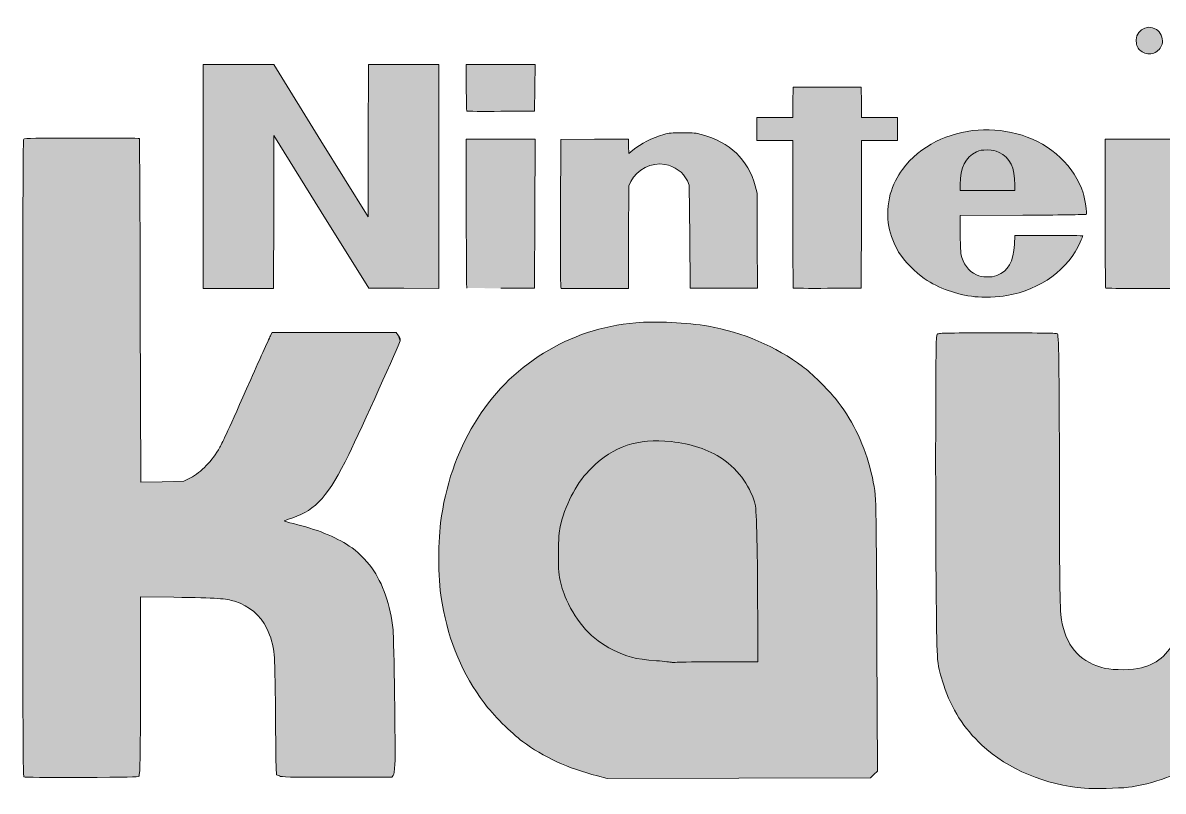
# Model space of a CAD drawing. Extents: x 0 to 500, y 2 to 498.
# Drawn here: x 95.9 to 238.8, y 228.5 to 324.7 of the extents above; entities that cross this region are included whole.
import ezdxf

# ---------------------------------------------------------------- set-up
doc = ezdxf.new("R2010")
doc.units = 0
doc.header["$MEASUREMENT"] = 0
doc.layers.add('LAYER_1', color=7, linetype='Continuous', lineweight=0)

# ---------------------------------------------------------------- blocks, each defined once
blk = doc.blocks.new('Block_0')
at = {"layer": 'LAYER_1', "true_color": 0x000000, "transparency": 33554687}
h = blk.add_hatch(color=18, dxfattribs=at)
h.dxf.hatch_style = 2
edge = h.paths.add_edge_path()
edge.add_spline(control_points=[(238.65, 322.29), (238.73, 322.83), (238.38, 323.58), (237.9, 323.91), (236.66, 324.74), (235.02, 323.53), (235.41, 322.07), (235.54, 321.57), (235.8, 321.27), (236.28, 321.03), (236.79, 320.77), (237.24, 320.78), (237.76, 321.04), (238.26, 321.29), (238.57, 321.72), (238.65, 322.29)], knot_values=[0, 0, 0, 0, 1, 1, 1, 2, 2, 2, 3, 3, 3, 4, 4, 4, 5, 5, 5, 5], degree=3, periodic=0)
at = {"layer": 'LAYER_1'}
blk.add_open_spline([(238.65, 322.29), (238.73, 322.83), (238.38, 323.58), (237.9, 323.91), (236.66, 324.74), (235.02, 323.53), (235.41, 322.07), (235.54, 321.57), (235.8, 321.27), (236.28, 321.03), (236.79, 320.77), (237.24, 320.78), (237.76, 321.04), (238.26, 321.29), (238.57, 321.72), (238.65, 322.29)], degree=3, knots=[0, 0, 0, 0, 1, 1, 1, 2, 2, 2, 3, 3, 3, 4, 4, 4, 5, 5, 5, 5], dxfattribs=at)

msp = doc.modelspace()

# ---------------------------------------------------------------- hatches: boundary and pattern name
at = {"layer": 'LAYER_1', "true_color": 0x000000, "transparency": 33554687}
h = msp.add_hatch(color=18, dxfattribs=at)
h.dxf.hatch_style = 2
h.paths.add_polyline_path([(118.54, 305.48), (118.54, 319.52), (122.96, 319.52), (127.38, 319.52), (133.28, 309.97), (139.17, 300.43), (139.2, 309.98), (139.22, 319.52), (143.62, 319.52), (148.02, 319.52), (148.02, 305.48), (148.02, 291.45), (143.64, 291.47), (139.27, 291.49), (133.32, 301.06), (127.38, 310.62), (127.36, 301.03), (127.33, 291.45), (122.94, 291.45), (118.54, 291.45), (118.54, 305.48)])
h = msp.add_hatch(color=18, dxfattribs=at)
h.dxf.hatch_style = 2
edge = h.paths.add_edge_path()
edge.add_spline(control_points=[(151.54, 313.69), (151.51, 313.72), (151.48, 315.05), (151.48, 316.63), (151.48, 316.63), (151.48, 319.52), (151.48, 319.52), (151.48, 319.52), (155.78, 319.52), (155.78, 319.52), (155.78, 319.52), (160.09, 319.52), (160.09, 319.52), (160.09, 319.52), (160.06, 316.6), (160.06, 316.6), (160.06, 316.6), (160.04, 313.67), (160.04, 313.67), (160.04, 313.67), (155.82, 313.65), (155.82, 313.65), (153.5, 313.63), (151.58, 313.65), (151.54, 313.69)], knot_values=[0, 0, 0, 0, 1, 1, 1, 2, 2, 2, 3, 3, 3, 4, 4, 4, 5, 5, 5, 6, 6, 6, 7, 7, 7, 8, 8, 8, 8], degree=3, periodic=0)
h = msp.add_hatch(color=18, dxfattribs=at)
h.dxf.hatch_style = 2
edge = h.paths.add_edge_path()
edge.add_spline(control_points=[(192.43, 291.51), (192.4, 291.54), (192.37, 295.71), (192.37, 300.77), (192.37, 300.77), (192.37, 309.98), (192.37, 309.98), (192.37, 309.98), (190.13, 309.98), (190.13, 309.98), (190.13, 309.98), (187.88, 309.98), (187.88, 309.98), (187.88, 309.98), (187.88, 311.43), (187.88, 311.43), (187.88, 311.43), (187.88, 312.88), (187.88, 312.88), (187.88, 312.88), (190.12, 312.88), (190.12, 312.88), (190.12, 312.88), (192.37, 312.88), (192.37, 312.88), (192.37, 312.88), (192.39, 314.77), (192.39, 314.77), (192.39, 314.77), (192.42, 316.67), (192.42, 316.67), (192.42, 316.67), (196.68, 316.67), (196.68, 316.67), (196.68, 316.67), (200.93, 316.67), (200.93, 316.67), (200.93, 316.67), (200.96, 314.77), (200.96, 314.77), (200.96, 314.77), (200.98, 312.88), (200.98, 312.88), (200.98, 312.88), (203.23, 312.88), (203.23, 312.88), (203.23, 312.88), (205.47, 312.88), (205.47, 312.88), (205.47, 312.88), (205.47, 311.43), (205.47, 311.43), (205.47, 311.43), (205.47, 309.98), (205.47, 309.98), (205.47, 309.98), (203.23, 309.98), (203.23, 309.98), (203.23, 309.98), (200.98, 309.98), (200.98, 309.98), (200.98, 309.98), (200.96, 300.73), (200.96, 300.73), (200.96, 300.73), (200.93, 291.49), (200.93, 291.49), (200.93, 291.49), (196.72, 291.47), (196.72, 291.47), (194.4, 291.46), (192.47, 291.47), (192.43, 291.51)], knot_values=[0, 0, 0, 0, 1, 1, 1, 2, 2, 2, 3, 3, 3, 4, 4, 4, 5, 5, 5, 6, 6, 6, 7, 7, 7, 8, 8, 8, 9, 9, 9, 10, 10, 10, 11, 11, 11, 12, 12, 12, 13, 13, 13, 14, 14, 14, 15, 15, 15, 16, 16, 16, 17, 17, 17, 18, 18, 18, 19, 19, 19, 20, 20, 20, 21, 21, 21, 22, 22, 22, 23, 23, 23, 24, 24, 24, 24], degree=3, periodic=0)
h = msp.add_hatch(color=18, dxfattribs=at)
h.dxf.hatch_style = 2
edge = h.paths.add_edge_path()
edge.add_spline(control_points=[(219.16, 290.56), (223.4, 291.31), (226.94, 293.89), (228.37, 297.27), (228.54, 297.68), (228.68, 298.03), (228.68, 298.05), (228.68, 298.07), (226.77, 298.09), (224.44, 298.09), (224.44, 298.09), (220.19, 298.09), (220.19, 298.09), (220.19, 298.09), (220.13, 296.98), (220.13, 296.98), (220.01, 294.78), (219.38, 293.67), (217.91, 293.07), (217.25, 292.8), (216.05, 292.84), (215.37, 293.15), (214.37, 293.62), (213.66, 294.58), (213.43, 295.79), (213.38, 296.1), (213.33, 297.3), (213.33, 298.47), (213.33, 298.47), (213.33, 300.6), (213.33, 300.6), (213.33, 300.6), (221.18, 300.63), (221.18, 300.63), (225.5, 300.65), (229.07, 300.7), (229.11, 300.74), (229.23, 300.86), (228.98, 302.61), (228.72, 303.44), (228.21, 305.05), (227.23, 306.58), (225.88, 307.84), (220.33, 313.05), (210.54, 312.33), (206.11, 306.38), (205.44, 305.49), (204.91, 304.41), (204.58, 303.28), (204.24, 302.14), (204.16, 300.35), (204.39, 299.21), (204.61, 298.14), (205.07, 296.94), (205.62, 296.01), (206.19, 295.06), (207.84, 293.36), (208.84, 292.69), (210.71, 291.45), (212.82, 290.69), (215.17, 290.42), (216.14, 290.31), (218.13, 290.38), (219.16, 290.56)], knot_values=[0, 0, 0, 0, 1, 1, 1, 2, 2, 2, 3, 3, 3, 4, 4, 4, 5, 5, 5, 6, 6, 6, 7, 7, 7, 8, 8, 8, 9, 9, 9, 10, 10, 10, 11, 11, 11, 12, 12, 12, 13, 13, 13, 14, 14, 14, 15, 15, 15, 16, 16, 16, 17, 17, 17, 18, 18, 18, 19, 19, 19, 20, 20, 20, 21, 21, 21, 21], degree=3, periodic=0)
h = msp.add_hatch(color=18, dxfattribs=at)
h.dxf.hatch_style = 2
edge = h.paths.add_edge_path()
edge.add_spline(control_points=[(135.27, 230.2), (129.08, 230.2), (128.38, 230.22), (128.07, 230.36), (128.07, 230.36), (127.73, 230.51), (127.73, 230.51), (127.73, 230.51), (127.67, 231.39), (127.67, 231.39), (127.64, 231.87), (127.6, 235.04), (127.58, 238.44), (127.55, 242.04), (127.49, 244.99), (127.43, 245.52), (127.28, 246.86), (127.02, 247.77), (126.49, 248.85), (125.66, 250.53), (124.34, 251.65), (122.47, 252.25), (121.34, 252.61), (120.39, 252.67), (114.87, 252.76), (114.87, 252.76), (110.68, 252.83), (110.68, 252.83), (110.68, 252.83), (110.68, 242.96), (110.68, 242.96), (110.68, 233.34), (110.63, 230.57), (110.48, 230.32), (110.42, 230.22), (109.04, 230.2), (103.31, 230.18), (98.82, 230.16), (96.17, 230.19), (96.08, 230.24), (96.08, 230.24), (96.08, 230.24), (96.08, 230.24), (95.96, 230.32), (95.94, 234.87), (95.94, 270.2), (95.94, 302.8), (95.96, 310.08), (96.06, 310.18), (96.16, 310.28), (97.59, 310.3), (103.33, 310.3), (107.26, 310.3), (110.5, 310.28), (110.54, 310.24), (110.57, 310.21), (110.62, 300.51), (110.65, 288.68), (110.65, 288.68), (110.71, 267.18), (110.71, 267.18), (110.71, 267.18), (113.4, 267.24), (113.4, 267.24), (113.4, 267.24), (116.1, 267.29), (116.1, 267.29), (116.1, 267.29), (116.93, 267.72), (116.93, 267.72), (118.3, 268.43), (119.64, 269.83), (120.62, 271.56), (121.01, 272.27), (121.62, 273.59), (124.48, 280.03), (125.75, 282.89), (126.88, 285.38), (126.97, 285.57), (126.97, 285.57), (127.15, 285.93), (127.15, 285.93), (127.15, 285.93), (134.92, 285.93), (134.92, 285.93), (134.92, 285.93), (142.68, 285.93), (142.68, 285.93), (142.68, 285.93), (142.97, 285.53), (142.97, 285.53), (142.97, 285.53), (143.19, 284.9), (143.19, 284.9), (143.06, 284.36), (138.39, 274.02), (136.75, 270.63), (134.31, 265.58), (132.62, 263.67), (129.75, 262.71), (129.19, 262.53), (128.71, 262.35), (128.68, 262.32), (128.66, 262.29), (129.18, 262.14), (129.86, 261.98), (132.65, 261.31), (135.08, 260.34), (136.83, 259.18), (137.71, 258.6), (138.97, 257.37), (139.63, 256.46), (141.02, 254.52), (141.97, 251.78), (142.3, 248.68), (142.43, 247.55), (142.62, 233.51), (142.54, 231.86), (142.49, 230.87), (142.44, 230.58), (142.31, 230.41), (142.31, 230.41), (142.14, 230.2), (142.14, 230.2), (142.14, 230.2), (135.27, 230.2), (135.27, 230.2)], knot_values=[0, 0, 0, 0, 1, 1, 1, 2, 2, 2, 3, 3, 3, 4, 4, 4, 5, 5, 5, 6, 6, 6, 7, 7, 7, 8, 8, 8, 9, 9, 9, 10, 10, 10, 11, 11, 11, 12, 12, 12, 13, 13, 13, 14, 14, 14, 15, 15, 15, 16, 16, 16, 17, 17, 17, 18, 18, 18, 19, 19, 19, 20, 20, 20, 21, 21, 21, 22, 22, 22, 23, 23, 23, 24, 24, 24, 25, 25, 25, 26, 26, 26, 27, 27, 27, 28, 28, 28, 29, 29, 29, 30, 30, 30, 31, 31, 31, 32, 32, 32, 33, 33, 33, 34, 34, 34, 35, 35, 35, 36, 36, 36, 37, 37, 37, 38, 38, 38, 39, 39, 39, 40, 40, 40, 41, 41, 41, 42, 42, 42, 42], degree=3, periodic=0)
h = msp.add_hatch(color=18, dxfattribs=at)
h.dxf.hatch_style = 2
edge = h.paths.add_edge_path()
edge.add_spline(control_points=[(155.82, 291.47), (155.82, 291.47), (160.04, 291.49), (160.04, 291.49), (160.04, 291.49), (160.06, 300.83), (160.06, 300.83), (160.06, 300.83), (160.09, 310.16), (160.09, 310.16), (160.09, 310.16), (155.78, 310.16), (155.78, 310.16), (155.78, 310.16), (151.48, 310.16), (151.48, 310.16), (151.48, 310.16), (151.48, 300.87), (151.48, 300.87), (151.48, 295.75), (151.51, 291.54), (151.54, 291.51)], knot_values=[0, 0, 0, 0, 1, 1, 1, 2, 2, 2, 3, 3, 3, 4, 4, 4, 5, 5, 5, 6, 6, 6, 7, 7, 7, 7], degree=3, periodic=0)
edge.add_line((151.54, 291.51), (155.82, 291.47))
h = msp.add_hatch(color=18, dxfattribs=at)
h.dxf.hatch_style = 2
edge = h.paths.add_edge_path()
edge.add_spline(control_points=[(179.16, 304.95), (178.67, 306), (177.57, 306.79), (176.34, 307), (174.66, 307.28), (172.83, 306.36), (172.1, 304.86), (172.1, 304.86), (171.83, 304.31), (171.83, 304.31), (171.83, 304.31), (171.8, 297.88), (171.8, 297.88), (171.8, 297.88), (171.78, 291.45), (171.78, 291.45), (171.78, 291.45), (167.57, 291.45), (167.57, 291.45), (167.57, 291.45), (163.37, 291.45), (163.37, 291.45), (163.37, 291.45), (163.31, 291.66), (163.31, 291.66), (163.31, 291.66), (163.31, 291.66), (163.31, 291.66), (163.29, 291.77), (163.28, 295.97), (163.29, 300.99), (163.29, 300.99), (163.32, 310.12), (163.32, 310.12), (163.32, 310.12), (167.55, 310.14), (167.55, 310.14), (167.55, 310.14), (171.78, 310.16), (171.78, 310.16), (171.78, 310.16), (171.8, 309.27), (171.8, 309.27), (171.8, 309.27), (171.83, 308.38), (171.83, 308.38), (171.83, 308.38), (172.33, 308.79), (172.33, 308.79), (173.34, 309.62), (174.74, 310.33), (176.23, 310.75), (176.87, 310.93), (177.2, 310.96), (178.57, 310.96), (179.94, 310.96), (180.27, 310.93), (180.95, 310.74), (184.49, 309.77), (186.77, 307.59), (187.66, 304.31), (187.66, 304.31), (187.92, 303.38), (187.92, 303.38), (187.92, 303.38), (187.92, 297.44), (187.92, 297.44), (187.92, 297.44), (187.93, 291.49), (187.93, 291.49), (187.93, 291.49), (183.71, 291.49), (183.71, 291.49), (183.71, 291.49), (179.5, 291.49), (179.5, 291.49), (179.5, 291.49), (179.46, 297.95), (179.46, 297.95), (179.46, 297.95), (179.41, 304.41), (179.41, 304.41), (179.41, 304.41), (179.16, 304.95), (179.16, 304.95)], knot_values=[0, 0, 0, 0, 1, 1, 1, 2, 2, 2, 3, 3, 3, 4, 4, 4, 5, 5, 5, 6, 6, 6, 7, 7, 7, 8, 8, 8, 9, 9, 9, 10, 10, 10, 11, 11, 11, 12, 12, 12, 13, 13, 13, 14, 14, 14, 15, 15, 15, 16, 16, 16, 17, 17, 17, 18, 18, 18, 19, 19, 19, 20, 20, 20, 21, 21, 21, 22, 22, 22, 23, 23, 23, 24, 24, 24, 25, 25, 25, 26, 26, 26, 27, 27, 27, 28, 28, 28, 28], degree=3, periodic=0)
h = msp.add_hatch(color=18, dxfattribs=at)
h.dxf.hatch_style = 2
edge = h.paths.add_edge_path()
edge.add_spline(control_points=[(235.8, 291.45), (233.5, 291.45), (231.58, 291.47), (231.55, 291.51), (231.55, 291.51), (231.55, 291.51), (231.55, 291.51), (231.51, 291.54), (231.49, 295.75), (231.49, 300.87), (231.49, 300.87), (231.49, 310.16), (231.49, 310.16), (231.49, 310.16), (235.74, 310.16), (235.74, 310.16), (235.74, 310.16), (240, 310.16), (240, 310.16), (240, 310.16), (240, 309.28), (240, 309.28), (240, 309.28), (240, 308.4), (240, 308.4), (240, 308.4), (240.77, 308.98), (240.77, 308.98), (242.13, 309.99), (243.66, 310.65), (245.26, 310.91), (246.37, 311.09), (248.26, 310.99), (249.35, 310.68), (252.92, 309.69), (255.26, 307.24), (255.99, 303.75), (256.12, 303.1), (256.14, 302.25), (256.14, 297.25), (256.14, 297.25), (256.14, 291.49), (256.14, 291.49), (256.14, 291.49), (251.91, 291.47), (251.91, 291.47), (251.91, 291.47), (247.68, 291.44), (247.68, 291.44), (247.68, 291.44), (247.65, 297.88), (247.65, 297.88), (247.65, 297.88), (247.63, 304.31), (247.63, 304.31), (247.63, 304.31), (247.37, 304.88), (247.37, 304.88), (246.65, 306.4), (244.9, 307.3), (243.23, 306.99), (241.97, 306.76), (240.93, 306.03), (240.37, 304.99), (240.37, 304.99), (240.05, 304.41), (240.05, 304.41), (240.05, 304.41), (240.02, 297.93), (240.02, 297.93), (240.02, 297.93), (240, 291.45), (240, 291.45), (240, 291.45), (235.8, 291.45), (235.8, 291.45)], knot_values=[0, 0, 0, 0, 1, 1, 1, 2, 2, 2, 3, 3, 3, 4, 4, 4, 5, 5, 5, 6, 6, 6, 7, 7, 7, 8, 8, 8, 9, 9, 9, 10, 10, 10, 11, 11, 11, 12, 12, 12, 13, 13, 13, 14, 14, 14, 15, 15, 15, 16, 16, 16, 17, 17, 17, 18, 18, 18, 19, 19, 19, 20, 20, 20, 21, 21, 21, 22, 22, 22, 23, 23, 23, 24, 24, 24, 25, 25, 25, 25], degree=3, periodic=0)
h = msp.add_hatch(color=18, dxfattribs=at)
h.dxf.hatch_style = 2
edge = h.paths.add_edge_path()
edge.add_spline(control_points=[(215.38, 308.56), (215.83, 308.77), (216.03, 308.81), (216.75, 308.81), (217.51, 308.81), (217.65, 308.78), (218.21, 308.5), (219.58, 307.83), (220.16, 306.63), (220.16, 304.43), (220.16, 304.43), (220.16, 304.43), (220.16, 304.43), (220.16, 304.43), (220.16, 303.71), (220.16, 303.71), (220.16, 303.71), (216.75, 303.71), (216.75, 303.71), (216.75, 303.71), (213.33, 303.71), (213.33, 303.71), (213.33, 303.71), (213.33, 304.48), (213.33, 304.48), (213.33, 306.65), (213.96, 307.89), (215.38, 308.56)], knot_values=[0, 0, 0, 0, 1, 1, 1, 2, 2, 2, 3, 3, 3, 4, 4, 4, 5, 5, 5, 6, 6, 6, 7, 7, 7, 8, 8, 8, 9, 9, 9, 9], degree=3, periodic=0)
h = msp.add_hatch(color=18, dxfattribs=at)
h.dxf.hatch_style = 2
edge = h.paths.add_edge_path()
edge.add_spline(control_points=[(202.76, 264.31), (202.67, 266.21), (202.53, 267.08), (202.01, 269.05), (201.16, 272.25), (199.68, 275.21), (197.7, 277.66), (196.83, 278.74), (194.61, 280.91), (193.59, 281.68), (190.35, 284.13), (185.98, 286), (181.8, 286.72), (179.18, 287.18), (175.12, 287.37), (172.71, 287.15), (168.41, 286.75), (164.68, 285.53), (161.13, 283.33), (154.08, 278.99), (149.44, 271.33), (148.26, 262.1), (147.9, 259.27), (147.98, 254.47), (148.44, 252), (149.35, 247.06), (151, 243.15), (153.71, 239.51), (154.72, 238.14), (157.18, 235.67), (158.5, 234.7), (161.15, 232.73), (164.24, 231.31), (167.9, 230.37), (167.9, 230.37), (169.12, 230.06), (169.12, 230.06), (169.12, 230.06), (185.61, 230.09), (185.61, 230.09), (185.61, 230.09), (202.09, 230.11), (202.09, 230.11), (202.09, 230.11), (202.53, 230.53), (202.53, 230.53), (202.53, 230.53), (202.97, 230.95), (202.97, 230.95), (202.97, 230.95), (202.9, 246.72), (202.9, 246.72), (202.87, 255.39), (202.8, 263.31), (202.76, 264.31)], knot_values=[0, 0, 0, 0, 1, 1, 1, 2, 2, 2, 3, 3, 3, 4, 4, 4, 5, 5, 5, 6, 6, 6, 7, 7, 7, 8, 8, 8, 9, 9, 9, 10, 10, 10, 11, 11, 11, 12, 12, 12, 13, 13, 13, 14, 14, 14, 15, 15, 15, 16, 16, 16, 17, 17, 17, 18, 18, 18, 18], degree=3, periodic=0)
h = msp.add_hatch(color=18, dxfattribs=at)
h.dxf.hatch_style = 2
edge = h.paths.add_edge_path()
edge.add_spline(control_points=[(287.44, 267.04), (287.44, 256.35), (287.4, 247.78), (287.35, 246.74), (287.24, 244.62), (287.06, 243.58), (286.42, 241.67), (285.27, 238.19), (283.24, 235.3), (280.4, 233.13), (277.48, 230.9), (273.32, 229.3), (269.53, 228.95), (264.21, 228.45), (260.55, 229.03), (256.69, 230.98), (254.14, 232.27), (252.03, 233.93), (249.72, 236.47), (249.04, 237.22), (248.44, 237.83), (248.38, 237.83), (248.32, 237.83), (248.2, 237.69), (248.1, 237.53), (247.76, 236.95), (246.43, 235.37), (245.44, 234.39), (243.39, 232.33), (241.55, 231.1), (239.07, 230.12), (237.77, 229.62), (235.6, 229.07), (234.39, 228.94), (233.07, 228.81), (230.09, 228.75), (228.91, 228.84), (228.91, 228.84), (228.91, 228.84), (228.91, 228.84), (224.01, 229.22), (219.34, 231.17), (216.05, 234.23), (213.78, 236.35), (212.26, 238.73), (211.27, 241.76), (210.39, 244.44), (210.43, 243.97), (210.33, 252.57), (210.28, 256.73), (210.25, 265.86), (210.26, 272.85), (210.29, 284.89), (210.3, 285.55), (210.46, 285.71), (210.62, 285.87), (211.05, 285.88), (218.01, 285.88), (223.94, 285.88), (225.42, 285.86), (225.52, 285.76), (225.69, 285.59), (225.75, 280), (225.77, 264.87), (225.78, 252.69), (225.83, 250.58), (226.1, 249.43), (226.83, 246.29), (228.54, 244.53), (231.5, 243.85), (232.55, 243.6), (235.02, 243.63), (236.02, 243.9), (238.24, 244.49), (239.67, 245.85), (240.5, 248.17), (240.71, 248.75), (240.78, 249.18), (240.85, 250.13), (240.89, 250.8), (240.98, 258.74), (241.03, 267.77), (241.13, 283.21), (241.17, 285.53), (241.34, 285.7), (241.37, 285.74), (241.6, 285.8), (241.85, 285.84), (242.43, 285.94), (255.17, 285.94), (255.75, 285.84), (256.32, 285.75), (256.39, 285.67), (256.49, 285.06), (256.53, 284.79), (256.6, 277.75), (256.65, 269.41), (256.7, 261.07), (256.77, 253.19), (256.8, 251.89), (256.86, 249.12), (256.96, 248.6), (257.7, 247.1), (258.34, 245.79), (259.1, 245.03), (260.34, 244.43), (261.59, 243.82), (262.11, 243.73), (264.15, 243.72), (266.08, 243.72), (266.67, 243.83), (267.93, 244.41), (269.79, 245.28), (270.79, 246.59), (271.57, 249.15), (271.57, 249.15), (271.89, 250.23), (271.89, 250.23), (271.89, 250.23), (271.96, 265.85), (271.96, 265.85), (272.03, 282.32), (272.08, 285.57), (272.27, 285.76), (272.36, 285.85), (274, 285.88), (279.57, 285.88), (286.38, 285.88), (286.76, 285.87), (287.09, 285.7), (287.09, 285.7), (287.45, 285.53), (287.45, 285.53), (287.45, 285.53), (287.44, 267.04), (287.44, 267.04)], knot_values=[0, 0, 0, 0, 1, 1, 1, 2, 2, 2, 3, 3, 3, 4, 4, 4, 5, 5, 5, 6, 6, 6, 7, 7, 7, 8, 8, 8, 9, 9, 9, 10, 10, 10, 11, 11, 11, 12, 12, 12, 13, 13, 13, 14, 14, 14, 15, 15, 15, 16, 16, 16, 17, 17, 17, 18, 18, 18, 19, 19, 19, 20, 20, 20, 21, 21, 21, 22, 22, 22, 23, 23, 23, 24, 24, 24, 25, 25, 25, 26, 26, 26, 27, 27, 27, 28, 28, 28, 29, 29, 29, 30, 30, 30, 31, 31, 31, 32, 32, 32, 33, 33, 33, 34, 34, 34, 35, 35, 35, 36, 36, 36, 37, 37, 37, 38, 38, 38, 39, 39, 39, 40, 40, 40, 41, 41, 41, 42, 42, 42, 43, 43, 43, 44, 44, 44, 45, 45, 45, 45], degree=3, periodic=0)
h = msp.add_hatch(color=18, dxfattribs=at)
h.dxf.hatch_style = 2
edge = h.paths.add_edge_path()
edge.add_spline(control_points=[(142.97, 285.53), (143.18, 285.24), (143.24, 285.08), (143.19, 284.9)], knot_values=[0, 0, 0, 0, 1, 1, 1, 1], degree=3, periodic=0)
edge.add_line((143.19, 284.9), (142.97, 285.53))
h = msp.add_hatch(color=18, dxfattribs=at)
h.dxf.hatch_style = 2
edge = h.paths.add_edge_path()
edge.add_spline(control_points=[(187.97, 250.53), (187.96, 258.17), (187.84, 263.59), (187.66, 264.4), (187.48, 265.2), (186.89, 266.48), (186.24, 267.45), (185.67, 268.31), (184.45, 269.51), (183.56, 270.11), (181.82, 271.26), (179.56, 272.01), (177.13, 272.26), (172.93, 272.69), (169.91, 271.69), (167.19, 268.99), (165.36, 267.17), (164.08, 264.83), (163.31, 261.91), (163.09, 261.08), (163.06, 260.76), (163.02, 258.79), (162.95, 255.68), (163.13, 254.5), (164.04, 252.44), (165.28, 249.6), (167.22, 247.49), (169.81, 246.17), (171.58, 245.27), (172.5, 245.03), (175.31, 244.8), (176.28, 244.72), (177.11, 244.63), (177.16, 244.61), (177.22, 244.59), (177.53, 244.59), (177.87, 244.61), (178.2, 244.64), (180.61, 244.66), (183.22, 244.66), (183.22, 244.66), (183.22, 244.66), (183.22, 244.66), (183.22, 244.66), (187.97, 244.66), (187.97, 244.66), (187.97, 244.66), (187.97, 250.53), (187.97, 250.53)], knot_values=[0, 0, 0, 0, 1, 1, 1, 2, 2, 2, 3, 3, 3, 4, 4, 4, 5, 5, 5, 6, 6, 6, 7, 7, 7, 8, 8, 8, 9, 9, 9, 10, 10, 10, 11, 11, 11, 12, 12, 12, 13, 13, 13, 14, 14, 14, 15, 15, 15, 16, 16, 16, 16], degree=3, periodic=0)

# ---------------------------------------------------------------- linework, layer by layer
at = {"layer": 'LAYER_1'}
msp.add_lwpolyline([(118.54, 305.48), (118.54, 319.52), (122.96, 319.52), (127.38, 319.52), (133.28, 309.97), (139.17, 300.43), (139.2, 309.98), (139.22, 319.52), (143.62, 319.52), (148.02, 319.52), (148.02, 305.48), (148.02, 291.45), (143.64, 291.47), (139.27, 291.49), (133.32, 301.06), (127.38, 310.62), (127.36, 301.03), (127.33, 291.45), (122.94, 291.45), (118.54, 291.45), (118.54, 305.48)], close=True, dxfattribs=at)
for points, knots in [([(151.54, 313.69), (151.51, 313.72), (151.48, 315.05), (151.48, 316.63), (151.48, 316.63), (151.48, 319.52), (151.48, 319.52), (151.48, 319.52), (155.78, 319.52), (155.78, 319.52), (155.78, 319.52), (160.09, 319.52), (160.09, 319.52), (160.09, 319.52), (160.06, 316.6), (160.06, 316.6), (160.06, 316.6), (160.04, 313.67), (160.04, 313.67), (160.04, 313.67), (155.82, 313.65), (155.82, 313.65), (153.5, 313.63), (151.58, 313.65), (151.54, 313.69)], [0, 0, 0, 0, 1, 1, 1, 2, 2, 2, 3, 3, 3, 4, 4, 4, 5, 5, 5, 6, 6, 6, 7, 7, 7, 8, 8, 8, 8]), ([(192.43, 291.51), (192.4, 291.54), (192.37, 295.71), (192.37, 300.77), (192.37, 300.77), (192.37, 309.98), (192.37, 309.98), (192.37, 309.98), (190.13, 309.98), (190.13, 309.98), (190.13, 309.98), (187.88, 309.98), (187.88, 309.98), (187.88, 309.98), (187.88, 311.43), (187.88, 311.43), (187.88, 311.43), (187.88, 312.88), (187.88, 312.88), (187.88, 312.88), (190.12, 312.88), (190.12, 312.88), (190.12, 312.88), (192.37, 312.88), (192.37, 312.88), (192.37, 312.88), (192.39, 314.77), (192.39, 314.77), (192.39, 314.77), (192.42, 316.67), (192.42, 316.67), (192.42, 316.67), (196.68, 316.67), (196.68, 316.67), (196.68, 316.67), (200.93, 316.67), (200.93, 316.67), (200.93, 316.67), (200.96, 314.77), (200.96, 314.77), (200.96, 314.77), (200.98, 312.88), (200.98, 312.88), (200.98, 312.88), (203.23, 312.88), (203.23, 312.88), (203.23, 312.88), (205.47, 312.88), (205.47, 312.88), (205.47, 312.88), (205.47, 311.43), (205.47, 311.43), (205.47, 311.43), (205.47, 309.98), (205.47, 309.98), (205.47, 309.98), (203.23, 309.98), (203.23, 309.98), (203.23, 309.98), (200.98, 309.98), (200.98, 309.98), (200.98, 309.98), (200.96, 300.73), (200.96, 300.73), (200.96, 300.73), (200.93, 291.49), (200.93, 291.49), (200.93, 291.49), (196.72, 291.47), (196.72, 291.47), (194.4, 291.46), (192.47, 291.47), (192.43, 291.51)], [0, 0, 0, 0, 1, 1, 1, 2, 2, 2, 3, 3, 3, 4, 4, 4, 5, 5, 5, 6, 6, 6, 7, 7, 7, 8, 8, 8, 9, 9, 9, 10, 10, 10, 11, 11, 11, 12, 12, 12, 13, 13, 13, 14, 14, 14, 15, 15, 15, 16, 16, 16, 17, 17, 17, 18, 18, 18, 19, 19, 19, 20, 20, 20, 21, 21, 21, 22, 22, 22, 23, 23, 23, 24, 24, 24, 24]), ([(219.16, 290.56), (223.4, 291.31), (226.94, 293.89), (228.37, 297.27), (228.54, 297.68), (228.68, 298.03), (228.68, 298.05), (228.68, 298.07), (226.77, 298.09), (224.44, 298.09), (224.44, 298.09), (220.19, 298.09), (220.19, 298.09), (220.19, 298.09), (220.13, 296.98), (220.13, 296.98), (220.01, 294.78), (219.38, 293.67), (217.91, 293.07), (217.25, 292.8), (216.05, 292.84), (215.37, 293.15), (214.37, 293.62), (213.66, 294.58), (213.43, 295.79), (213.38, 296.1), (213.33, 297.3), (213.33, 298.47), (213.33, 298.47), (213.33, 300.6), (213.33, 300.6), (213.33, 300.6), (221.18, 300.63), (221.18, 300.63), (225.5, 300.65), (229.07, 300.7), (229.11, 300.74), (229.23, 300.86), (228.98, 302.61), (228.72, 303.44), (228.21, 305.05), (227.23, 306.58), (225.88, 307.84), (220.33, 313.05), (210.54, 312.33), (206.11, 306.38), (205.44, 305.49), (204.91, 304.41), (204.58, 303.28), (204.24, 302.14), (204.16, 300.35), (204.39, 299.21), (204.61, 298.14), (205.07, 296.94), (205.62, 296.01), (206.19, 295.06), (207.84, 293.36), (208.84, 292.69), (210.71, 291.45), (212.82, 290.69), (215.17, 290.42), (216.14, 290.31), (218.13, 290.38), (219.16, 290.56)], [0, 0, 0, 0, 1, 1, 1, 2, 2, 2, 3, 3, 3, 4, 4, 4, 5, 5, 5, 6, 6, 6, 7, 7, 7, 8, 8, 8, 9, 9, 9, 10, 10, 10, 11, 11, 11, 12, 12, 12, 13, 13, 13, 14, 14, 14, 15, 15, 15, 16, 16, 16, 17, 17, 17, 18, 18, 18, 19, 19, 19, 20, 20, 20, 21, 21, 21, 21]), ([(135.27, 230.2), (129.08, 230.2), (128.38, 230.22), (128.07, 230.36), (128.07, 230.36), (127.73, 230.51), (127.73, 230.51), (127.73, 230.51), (127.67, 231.39), (127.67, 231.39), (127.64, 231.87), (127.6, 235.04), (127.58, 238.44), (127.55, 242.04), (127.49, 244.99), (127.43, 245.52), (127.28, 246.86), (127.02, 247.77), (126.49, 248.85), (125.66, 250.53), (124.34, 251.65), (122.47, 252.25), (121.34, 252.61), (120.39, 252.67), (114.87, 252.76), (114.87, 252.76), (110.68, 252.83), (110.68, 252.83), (110.68, 252.83), (110.68, 242.96), (110.68, 242.96), (110.68, 233.34), (110.63, 230.57), (110.48, 230.32), (110.42, 230.22), (109.04, 230.2), (103.31, 230.18), (98.82, 230.16), (96.17, 230.19), (96.08, 230.24), (96.08, 230.24), (96.08, 230.24), (96.08, 230.24), (95.96, 230.32), (95.94, 234.87), (95.94, 270.2), (95.94, 302.8), (95.96, 310.08), (96.06, 310.18), (96.16, 310.28), (97.59, 310.3), (103.33, 310.3), (107.26, 310.3), (110.5, 310.28), (110.54, 310.24), (110.57, 310.21), (110.62, 300.51), (110.65, 288.68), (110.65, 288.68), (110.71, 267.18), (110.71, 267.18), (110.71, 267.18), (113.4, 267.24), (113.4, 267.24), (113.4, 267.24), (116.1, 267.29), (116.1, 267.29), (116.1, 267.29), (116.93, 267.72), (116.93, 267.72), (118.3, 268.43), (119.64, 269.83), (120.62, 271.56), (121.01, 272.27), (121.62, 273.59), (124.48, 280.03), (125.75, 282.89), (126.88, 285.38), (126.97, 285.57), (126.97, 285.57), (127.15, 285.93), (127.15, 285.93), (127.15, 285.93), (134.92, 285.93), (134.92, 285.93), (134.92, 285.93), (142.68, 285.93), (142.68, 285.93), (142.68, 285.93), (142.97, 285.53), (142.97, 285.53), (142.97, 285.53), (143.19, 284.9), (143.19, 284.9), (143.06, 284.36), (138.39, 274.02), (136.75, 270.63), (134.31, 265.58), (132.62, 263.67), (129.75, 262.71), (129.19, 262.53), (128.71, 262.35), (128.68, 262.32), (128.66, 262.29), (129.18, 262.14), (129.86, 261.98), (132.65, 261.31), (135.08, 260.34), (136.83, 259.18), (137.71, 258.6), (138.97, 257.37), (139.63, 256.46), (141.02, 254.52), (141.97, 251.78), (142.3, 248.68), (142.43, 247.55), (142.62, 233.51), (142.54, 231.86), (142.49, 230.87), (142.44, 230.58), (142.31, 230.41), (142.31, 230.41), (142.14, 230.2), (142.14, 230.2), (142.14, 230.2), (135.27, 230.2), (135.27, 230.2)], [0, 0, 0, 0, 1, 1, 1, 2, 2, 2, 3, 3, 3, 4, 4, 4, 5, 5, 5, 6, 6, 6, 7, 7, 7, 8, 8, 8, 9, 9, 9, 10, 10, 10, 11, 11, 11, 12, 12, 12, 13, 13, 13, 14, 14, 14, 15, 15, 15, 16, 16, 16, 17, 17, 17, 18, 18, 18, 19, 19, 19, 20, 20, 20, 21, 21, 21, 22, 22, 22, 23, 23, 23, 24, 24, 24, 25, 25, 25, 26, 26, 26, 27, 27, 27, 28, 28, 28, 29, 29, 29, 30, 30, 30, 31, 31, 31, 32, 32, 32, 33, 33, 33, 34, 34, 34, 35, 35, 35, 36, 36, 36, 37, 37, 37, 38, 38, 38, 39, 39, 39, 40, 40, 40, 41, 41, 41, 42, 42, 42, 42]), ([(155.82, 291.47), (155.82, 291.47), (160.04, 291.49), (160.04, 291.49), (160.04, 291.49), (160.06, 300.83), (160.06, 300.83), (160.06, 300.83), (160.09, 310.16), (160.09, 310.16), (160.09, 310.16), (155.78, 310.16), (155.78, 310.16), (155.78, 310.16), (151.48, 310.16), (151.48, 310.16), (151.48, 310.16), (151.48, 300.87), (151.48, 300.87), (151.48, 295.75), (151.51, 291.54), (151.54, 291.51)], [0, 0, 0, 0, 1, 1, 1, 2, 2, 2, 3, 3, 3, 4, 4, 4, 5, 5, 5, 6, 6, 6, 7, 7, 7, 7]), ([(179.16, 304.95), (178.67, 306), (177.57, 306.79), (176.34, 307), (174.66, 307.28), (172.83, 306.36), (172.1, 304.86), (172.1, 304.86), (171.83, 304.31), (171.83, 304.31), (171.83, 304.31), (171.8, 297.88), (171.8, 297.88), (171.8, 297.88), (171.78, 291.45), (171.78, 291.45), (171.78, 291.45), (167.57, 291.45), (167.57, 291.45), (167.57, 291.45), (163.37, 291.45), (163.37, 291.45), (163.37, 291.45), (163.31, 291.66), (163.31, 291.66), (163.31, 291.66), (163.31, 291.66), (163.31, 291.66), (163.29, 291.77), (163.28, 295.97), (163.29, 300.99), (163.29, 300.99), (163.32, 310.12), (163.32, 310.12), (163.32, 310.12), (167.55, 310.14), (167.55, 310.14), (167.55, 310.14), (171.78, 310.16), (171.78, 310.16), (171.78, 310.16), (171.8, 309.27), (171.8, 309.27), (171.8, 309.27), (171.83, 308.38), (171.83, 308.38), (171.83, 308.38), (172.33, 308.79), (172.33, 308.79), (173.34, 309.62), (174.74, 310.33), (176.23, 310.75), (176.87, 310.93), (177.2, 310.96), (178.57, 310.96), (179.94, 310.96), (180.27, 310.93), (180.95, 310.74), (184.49, 309.77), (186.77, 307.59), (187.66, 304.31), (187.66, 304.31), (187.92, 303.38), (187.92, 303.38), (187.92, 303.38), (187.92, 297.44), (187.92, 297.44), (187.92, 297.44), (187.93, 291.49), (187.93, 291.49), (187.93, 291.49), (183.71, 291.49), (183.71, 291.49), (183.71, 291.49), (179.5, 291.49), (179.5, 291.49), (179.5, 291.49), (179.46, 297.95), (179.46, 297.95), (179.46, 297.95), (179.41, 304.41), (179.41, 304.41), (179.41, 304.41), (179.16, 304.95), (179.16, 304.95)], [0, 0, 0, 0, 1, 1, 1, 2, 2, 2, 3, 3, 3, 4, 4, 4, 5, 5, 5, 6, 6, 6, 7, 7, 7, 8, 8, 8, 9, 9, 9, 10, 10, 10, 11, 11, 11, 12, 12, 12, 13, 13, 13, 14, 14, 14, 15, 15, 15, 16, 16, 16, 17, 17, 17, 18, 18, 18, 19, 19, 19, 20, 20, 20, 21, 21, 21, 22, 22, 22, 23, 23, 23, 24, 24, 24, 25, 25, 25, 26, 26, 26, 27, 27, 27, 28, 28, 28, 28]), ([(235.8, 291.45), (233.5, 291.45), (231.58, 291.47), (231.55, 291.51), (231.55, 291.51), (231.55, 291.51), (231.55, 291.51), (231.51, 291.54), (231.49, 295.75), (231.49, 300.87), (231.49, 300.87), (231.49, 310.16), (231.49, 310.16), (231.49, 310.16), (235.74, 310.16), (235.74, 310.16), (235.74, 310.16), (240, 310.16), (240, 310.16), (240, 310.16), (240, 309.28), (240, 309.28), (240, 309.28), (240, 308.4), (240, 308.4), (240, 308.4), (240.77, 308.98), (240.77, 308.98), (242.13, 309.99), (243.66, 310.65), (245.26, 310.91), (246.37, 311.09), (248.26, 310.99), (249.35, 310.68), (252.92, 309.69), (255.26, 307.24), (255.99, 303.75), (256.12, 303.1), (256.14, 302.25), (256.14, 297.25), (256.14, 297.25), (256.14, 291.49), (256.14, 291.49), (256.14, 291.49), (251.91, 291.47), (251.91, 291.47), (251.91, 291.47), (247.68, 291.44), (247.68, 291.44), (247.68, 291.44), (247.65, 297.88), (247.65, 297.88), (247.65, 297.88), (247.63, 304.31), (247.63, 304.31), (247.63, 304.31), (247.37, 304.88), (247.37, 304.88), (246.65, 306.4), (244.9, 307.3), (243.23, 306.99), (241.97, 306.76), (240.93, 306.03), (240.37, 304.99), (240.37, 304.99), (240.05, 304.41), (240.05, 304.41), (240.05, 304.41), (240.02, 297.93), (240.02, 297.93), (240.02, 297.93), (240, 291.45), (240, 291.45), (240, 291.45), (235.8, 291.45), (235.8, 291.45)], [0, 0, 0, 0, 1, 1, 1, 2, 2, 2, 3, 3, 3, 4, 4, 4, 5, 5, 5, 6, 6, 6, 7, 7, 7, 8, 8, 8, 9, 9, 9, 10, 10, 10, 11, 11, 11, 12, 12, 12, 13, 13, 13, 14, 14, 14, 15, 15, 15, 16, 16, 16, 17, 17, 17, 18, 18, 18, 19, 19, 19, 20, 20, 20, 21, 21, 21, 22, 22, 22, 23, 23, 23, 24, 24, 24, 25, 25, 25, 25]), ([(215.38, 308.56), (215.83, 308.77), (216.03, 308.81), (216.75, 308.81), (217.51, 308.81), (217.65, 308.78), (218.21, 308.5), (219.58, 307.83), (220.16, 306.63), (220.16, 304.43), (220.16, 304.43), (220.16, 304.43), (220.16, 304.43), (220.16, 304.43), (220.16, 303.71), (220.16, 303.71), (220.16, 303.71), (216.75, 303.71), (216.75, 303.71), (216.75, 303.71), (213.33, 303.71), (213.33, 303.71), (213.33, 303.71), (213.33, 304.48), (213.33, 304.48), (213.33, 306.65), (213.96, 307.89), (215.38, 308.56)], [0, 0, 0, 0, 1, 1, 1, 2, 2, 2, 3, 3, 3, 4, 4, 4, 5, 5, 5, 6, 6, 6, 7, 7, 7, 8, 8, 8, 9, 9, 9, 9]), ([(202.76, 264.31), (202.67, 266.21), (202.53, 267.08), (202.01, 269.05), (201.16, 272.25), (199.68, 275.21), (197.7, 277.66), (196.83, 278.74), (194.61, 280.91), (193.59, 281.68), (190.35, 284.13), (185.98, 286), (181.8, 286.72), (179.18, 287.18), (175.12, 287.37), (172.71, 287.15), (168.41, 286.75), (164.68, 285.53), (161.13, 283.33), (154.08, 278.99), (149.44, 271.33), (148.26, 262.1), (147.9, 259.27), (147.98, 254.47), (148.44, 252), (149.35, 247.06), (151, 243.15), (153.71, 239.51), (154.72, 238.14), (157.18, 235.67), (158.5, 234.7), (161.15, 232.73), (164.24, 231.31), (167.9, 230.37), (167.9, 230.37), (169.12, 230.06), (169.12, 230.06), (169.12, 230.06), (185.61, 230.09), (185.61, 230.09), (185.61, 230.09), (202.09, 230.11), (202.09, 230.11), (202.09, 230.11), (202.53, 230.53), (202.53, 230.53), (202.53, 230.53), (202.97, 230.95), (202.97, 230.95), (202.97, 230.95), (202.9, 246.72), (202.9, 246.72), (202.87, 255.39), (202.8, 263.31), (202.76, 264.31)], [0, 0, 0, 0, 1, 1, 1, 2, 2, 2, 3, 3, 3, 4, 4, 4, 5, 5, 5, 6, 6, 6, 7, 7, 7, 8, 8, 8, 9, 9, 9, 10, 10, 10, 11, 11, 11, 12, 12, 12, 13, 13, 13, 14, 14, 14, 15, 15, 15, 16, 16, 16, 17, 17, 17, 18, 18, 18, 18]), ([(287.44, 267.04), (287.44, 256.35), (287.4, 247.78), (287.35, 246.74), (287.24, 244.62), (287.06, 243.58), (286.42, 241.67), (285.27, 238.19), (283.24, 235.3), (280.4, 233.13), (277.48, 230.9), (273.32, 229.3), (269.53, 228.95), (264.21, 228.45), (260.55, 229.03), (256.69, 230.98), (254.14, 232.27), (252.03, 233.93), (249.72, 236.47), (249.04, 237.22), (248.44, 237.83), (248.38, 237.83), (248.32, 237.83), (248.2, 237.69), (248.1, 237.53), (247.76, 236.95), (246.43, 235.37), (245.44, 234.39), (243.39, 232.33), (241.55, 231.1), (239.07, 230.12), (237.77, 229.62), (235.6, 229.07), (234.39, 228.94), (233.07, 228.81), (230.09, 228.75), (228.91, 228.84), (228.91, 228.84), (228.91, 228.84), (228.91, 228.84), (224.01, 229.22), (219.34, 231.17), (216.05, 234.23), (213.78, 236.35), (212.26, 238.73), (211.27, 241.76), (210.39, 244.44), (210.43, 243.97), (210.33, 252.57), (210.28, 256.73), (210.25, 265.86), (210.26, 272.85), (210.29, 284.89), (210.3, 285.55), (210.46, 285.71), (210.62, 285.87), (211.05, 285.88), (218.01, 285.88), (223.94, 285.88), (225.42, 285.86), (225.52, 285.76), (225.69, 285.59), (225.75, 280), (225.77, 264.87), (225.78, 252.69), (225.83, 250.58), (226.1, 249.43), (226.83, 246.29), (228.54, 244.53), (231.5, 243.85), (232.55, 243.6), (235.02, 243.63), (236.02, 243.9), (238.24, 244.49), (239.67, 245.85), (240.5, 248.17), (240.71, 248.75), (240.78, 249.18), (240.85, 250.13), (240.89, 250.8), (240.98, 258.74), (241.03, 267.77), (241.13, 283.21), (241.17, 285.53), (241.34, 285.7), (241.37, 285.74), (241.6, 285.8), (241.85, 285.84), (242.43, 285.94), (255.17, 285.94), (255.75, 285.84), (256.32, 285.75), (256.39, 285.67), (256.49, 285.06), (256.53, 284.79), (256.6, 277.75), (256.65, 269.41), (256.7, 261.07), (256.77, 253.19), (256.8, 251.89), (256.86, 249.12), (256.96, 248.6), (257.7, 247.1), (258.34, 245.79), (259.1, 245.03), (260.34, 244.43), (261.59, 243.82), (262.11, 243.73), (264.15, 243.72), (266.08, 243.72), (266.67, 243.83), (267.93, 244.41), (269.79, 245.28), (270.79, 246.59), (271.57, 249.15), (271.57, 249.15), (271.89, 250.23), (271.89, 250.23), (271.89, 250.23), (271.96, 265.85), (271.96, 265.85), (272.03, 282.32), (272.08, 285.57), (272.27, 285.76), (272.36, 285.85), (274, 285.88), (279.57, 285.88), (286.38, 285.88), (286.76, 285.87), (287.09, 285.7), (287.09, 285.7), (287.45, 285.53), (287.45, 285.53), (287.45, 285.53), (287.44, 267.04), (287.44, 267.04)], [0, 0, 0, 0, 1, 1, 1, 2, 2, 2, 3, 3, 3, 4, 4, 4, 5, 5, 5, 6, 6, 6, 7, 7, 7, 8, 8, 8, 9, 9, 9, 10, 10, 10, 11, 11, 11, 12, 12, 12, 13, 13, 13, 14, 14, 14, 15, 15, 15, 16, 16, 16, 17, 17, 17, 18, 18, 18, 19, 19, 19, 20, 20, 20, 21, 21, 21, 22, 22, 22, 23, 23, 23, 24, 24, 24, 25, 25, 25, 26, 26, 26, 27, 27, 27, 28, 28, 28, 29, 29, 29, 30, 30, 30, 31, 31, 31, 32, 32, 32, 33, 33, 33, 34, 34, 34, 35, 35, 35, 36, 36, 36, 37, 37, 37, 38, 38, 38, 39, 39, 39, 40, 40, 40, 41, 41, 41, 42, 42, 42, 43, 43, 43, 44, 44, 44, 45, 45, 45, 45]), ([(187.97, 250.53), (187.96, 258.17), (187.84, 263.59), (187.66, 264.4), (187.48, 265.2), (186.89, 266.48), (186.24, 267.45), (185.67, 268.31), (184.45, 269.51), (183.56, 270.11), (181.82, 271.26), (179.56, 272.01), (177.13, 272.26), (172.93, 272.69), (169.91, 271.69), (167.19, 268.99), (165.36, 267.17), (164.08, 264.83), (163.31, 261.91), (163.09, 261.08), (163.06, 260.76), (163.02, 258.79), (162.95, 255.68), (163.13, 254.5), (164.04, 252.44), (165.28, 249.6), (167.22, 247.49), (169.81, 246.17), (171.58, 245.27), (172.5, 245.03), (175.31, 244.8), (176.28, 244.72), (177.11, 244.63), (177.16, 244.61), (177.22, 244.59), (177.53, 244.59), (177.87, 244.61), (178.2, 244.64), (180.61, 244.66), (183.22, 244.66), (183.22, 244.66), (183.22, 244.66), (183.22, 244.66), (183.22, 244.66), (187.97, 244.66), (187.97, 244.66), (187.97, 244.66), (187.97, 250.53), (187.97, 250.53)], [0, 0, 0, 0, 1, 1, 1, 2, 2, 2, 3, 3, 3, 4, 4, 4, 5, 5, 5, 6, 6, 6, 7, 7, 7, 8, 8, 8, 9, 9, 9, 10, 10, 10, 11, 11, 11, 12, 12, 12, 13, 13, 13, 14, 14, 14, 15, 15, 15, 16, 16, 16, 16])]:
    msp.add_open_spline(points, degree=3, knots=knots, dxfattribs=at)
msp.add_open_spline([(142.97, 285.53), (143.18, 285.24), (143.24, 285.08), (143.19, 284.9)], degree=3, dxfattribs=at)

# ---------------------------------------------------------------- block references
msp.add_blockref('Block_0', (0, 0), dxfattribs=at)

doc.saveas('drawing.dxf')
